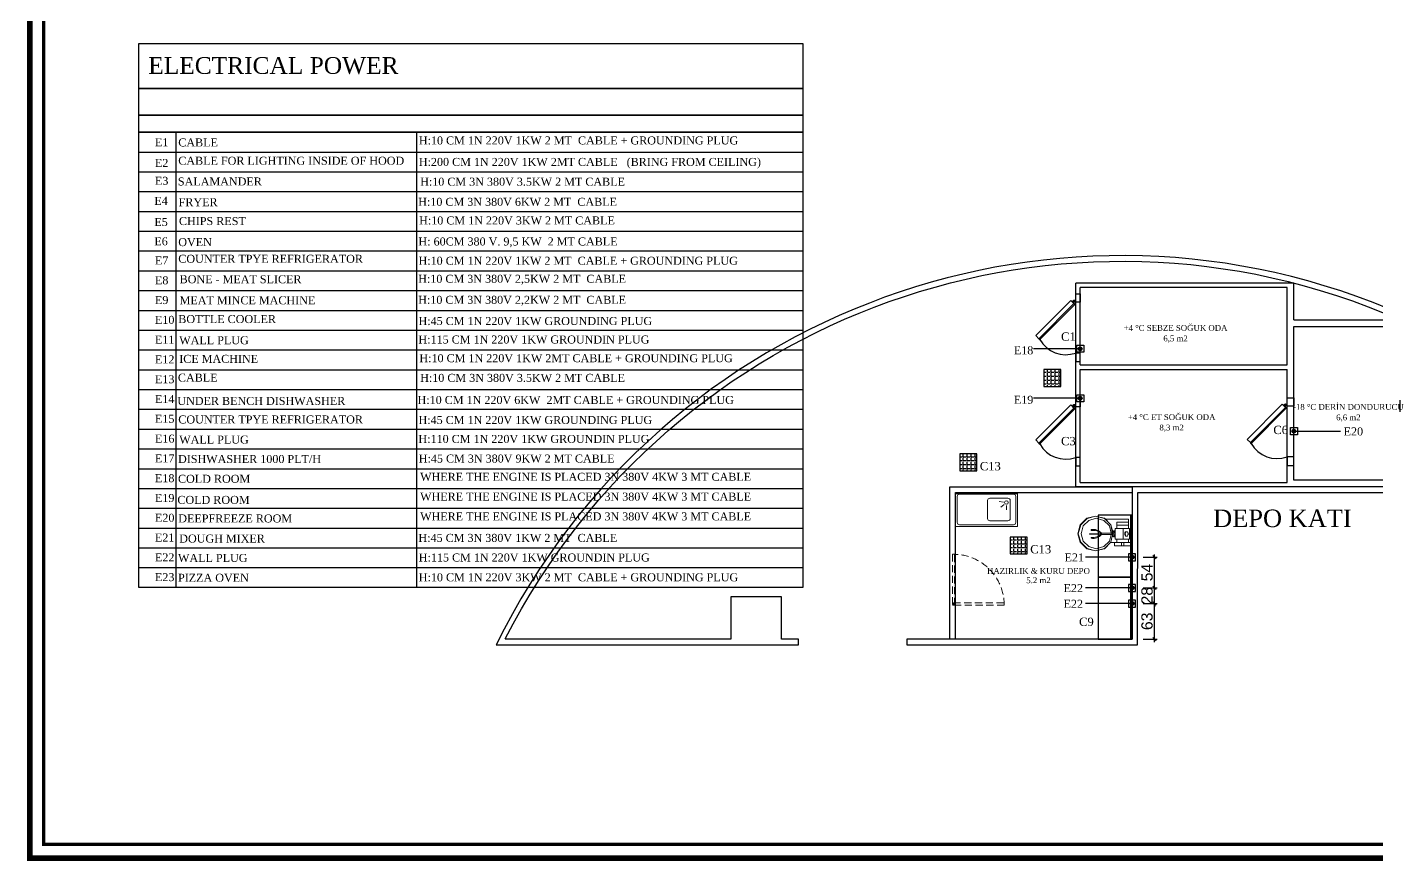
# Model space of a CAD drawing. Header units: millimetres. Extents: x 60271 to 65257, y 2062 to 12046.
# Drawn here: x 60271 to 62666, y 5591 to 7070 of the extents above; entities that cross this region are included whole.
import ezdxf
from ezdxf.enums import TextEntityAlignment as Align

# ---------------------------------------------------------------- set-up
doc = ezdxf.new("R2010")
doc.units = ezdxf.units.MM
doc.linetypes.add('HIDDENX2', pattern=[19.05, 12.7, -6.35])
for name, color, linetype in [('001 Duvar', 7, 'Continuous'), ('p_yazi', 144, 'Continuous'), ('S2000-003 Kapı', 3, 'Continuous'), ('S2000-034 Soğuk Oda', 1, 'Continuous'), ('t_yazi', 144, 'Continuous')]:
    doc.layers.add(name, color=color, linetype=linetype)
for name, color, linetype, lineweight in [('312M_Cerceve', 10, 'Continuous', 60), ('ELK', 1, 'Continuous', 25), ('p_tarama', 251, 'Continuous', 15), ('S2000-002 Çizgi', 7, 'Continuous', 5)]:
    doc.layers.add(name, color=color, linetype=linetype, lineweight=lineweight)
doc.styles.add('olcu', font='arial.ttf')
doc.styles.add('YAZI', font='times.ttf', dxfattribs={"height": 11})
doc.dimstyles.new('olcu50', dxfattribs={"dimtxt": 20, "dimasz": 6, "dimexe": 5, "dimexo": 0, "dimgap": 3, "dimtad": 1, "dimdec": 0, "dimzin": 12, "dimdsep": 46, "dimtxsty": 'olcu', "dimblk": 'OBLIQUE', "dimcen": 0, "dimdle": 5, "dimclrd": 256, "dimclre": 256, "dimclrt": 256, "dimadec": 0, "dimazin": 0, "dimtfac": 1, "dimtdec": 0, "dimtix": 1, "dimtmove": 2, "dimatfit": 2, "dimfxl": 20, "dimfxlon": 1, "dimtolj": 1, "dimtzin": 0, "dimarcsym": 0})

# ---------------------------------------------------------------- blocks, each defined once
blk = doc.blocks.new('A$C65ED232B')
at = {"layer": 'S2000-002 Çizgi', "linetype": 'ByBlock', "flags": 128}
for points in [[(77.3, 42.7), (72.9, 57.8), (58.7, 73), (39.1, 77.4), (19.6, 73), (5.3, 57.8), (0, 38.2), (5.3, 19.6), (19.6, 4.4), (39.1, 0), (20.5, 5.3), (6.2, 19.6), (0.9, 38.2), (6.2, 57.8), (20.5, 72), (39.1, 77.4), (58.7, 72), (72.9, 57.8), (76.4, 41.8)], [(7.1, 38.2), (11.5, 56), (24, 67.6), (40.9, 73), (57.8, 67.6), (70.2, 56)], [(70.2, 21.4), (57.8, 9.8), (40.9, 4.4), (24, 9.8), (11.5, 21.4), (7.1, 38.2), (7.1, 39.1)], [(25.8, 37.4), (32.9, 37.4), (42.7, 37.4), (52.5, 37.4), (42.7, 37.4), (32.9, 37.4), (25.8, 37.4), (25.8, 38.2)], [(76.4, 33.8), (72.9, 19.6), (58.7, 5.3), (39.1, 0), (58.7, 4.4), (72.9, 19.6), (76.4, 32.9)], [(75.5, 39.1), (53.3, 39.1), (52.5, 39.1), (52.5, 38.2), (52.5, 37.4), (52.5, 36.5), (53.3, 36.5), (75.5, 36.5)], [(76.4, 38.2), (77.3, 40.9), (78.2, 43.6), (80.9, 44.5), (79.1, 44.5), (77.3, 43.6), (76.4, 40.9), (75.5, 38.2)], [(75.5, 37.4), (75.5, 38.2), (76.4, 34.7), (77.3, 32), (79.1, 31.1), (80.9, 31.1), (78.2, 32), (77.3, 34.7), (76.4, 38.2), (76.4, 37.4)], [(77.3, 38.2), (77.3, 40), (79.1, 42.7), (80.9, 42.7)], [(80.9, 32.9), (79.1, 32.9), (77.3, 35.6), (77.3, 38.2), (77.3, 37.4)], [(82.7, 31.1), (80.9, 33.8), (80, 38.2), (80.9, 41.8), (82.7, 44.5)], [(80, 38.2), (80, 37.4)], [(81.8, 43.6), (80.9, 44.5)], [(80.9, 31.1), (81.8, 32)], [(82.7, 25.8), (83.5, 25.8), (87.1, 25.8), (91.6, 25.8), (96, 25.8), (100.5, 25.8), (100.5, 49.8), (114.7, 49.8), (100.5, 49.8), (96, 49.8), (91.6, 49.8), (87.1, 49.8), (83.5, 49.8), (82.7, 49.8)], [(100.5, 49.8), (96, 49.8), (91.6, 49.8), (87.1, 49.8), (83.5, 49.8), (82.7, 49.8), (82.7, 25.8), (83.5, 25.8), (87.1, 25.8), (91.6, 25.8), (96, 25.8), (100.5, 25.8)], [(86.3, 57.8), (86.3, 56.9)], [(112, 56.9), (104, 56.9), (94.2, 56.9), (86.3, 56.9)], [(112, 56.9), (104, 56.9), (94.2, 56.9), (86.3, 56.9)], [(108.5, 32.9), (110.2, 32.9), (111.1, 35.6), (112, 38.2), (111.1, 40), (110.2, 42.7), (108.5, 42.7), (106.7, 42.7), (105.8, 42.7), (104, 40), (104, 38.2), (104, 35.6), (105.8, 32.9), (106.7, 32.9)], [(108.5, 42.7), (106.7, 42.7), (105.8, 40), (104.9, 38.2)], [(106.7, 32.9), (105.8, 35.6), (104.9, 38.2), (104.9, 37.4)], [(112, 57.8), (112, 56.9)], [(114.7, 25.8), (114.7, 49.8)], [(80.9, 18.7), (81.8, 18.7), (85.4, 18.7), (90.7, 18.7), (96.9, 18.7), (102.2, 18.7), (108.5, 18.7), (113.8, 18.7), (116.5, 18.7), (117.3, 18.7), (116.5, 18.7), (113.8, 18.7), (108.5, 18.7), (102.2, 18.7)], [(96.9, 11.6), (96.9, 18.7), (90.7, 18.7), (85.4, 18.7), (81.8, 18.7), (80.9, 18.7), (80.9, 11.6), (81.8, 11.6), (85.4, 11.6), (90.7, 11.6), (96.9, 11.6), (102.2, 11.6), (108.5, 11.6), (113.8, 11.6), (116.5, 11.6)], [(80.9, 11.6), (81.8, 11.6), (85.4, 11.6), (90.7, 11.6), (96.9, 11.6), (102.2, 11.6)], [(116.5, 11.6), (113.8, 11.6), (108.5, 11.6), (102.2, 11.6), (102.2, 18.7), (96.9, 18.7)], [(117.3, 11.6), (117.3, 18.7)]]:
    blk.add_lwpolyline(points, dxfattribs=at)
for points in [[(61.3, 70.3), (112, 70.3)], [(86.3, 56.9), (86.3, 64), (112, 64), (112, 56.9), (112, 64), (86.3, 64)], [(112, 70.3), (112, 64)], [(25.8, 38.2), (32.9, 38.2), (42.7, 38.2), (52.5, 38.2), (42.7, 38.2), (32.9, 38.2)], [(73.8, 39.1), (70.2, 56)], [(70.2, 21.4), (73.8, 36.5)], [(86.3, 56.9), (86.3, 57.8)], [(86.3, 49.8), (86.3, 56.9)], [(108.5, 32.9), (106.7, 32.9)], [(112, 56.9), (112, 57.8)], [(112, 56.9), (112, 49.8)], [(80.9, 18.7), (72.9, 18.7)], [(86.3, 18.7), (86.3, 25.8)], [(114.7, 25.8), (100.5, 25.8)], [(112, 25.8), (112, 18.7)], [(117.3, 11.6), (116.5, 11.6)]]:
    blk.add_lwpolyline(points, close=True, dxfattribs=at)
for points in [[(52.5, 39.1), (52.5, 37.8, 0.235134), (29.6, 45.4), (29.3, 47.4, -0.269873)], [(52.5, 36.5), (52.5, 37.8, -0.235134), (29.6, 30.2), (29.3, 28.2, 0.269873)]]:
    blk.add_lwpolyline(points, format="xyb", close=True, dxfattribs=at)
blk = doc.blocks.new('A$C67D50334')
at = {"layer": 'S2000-002 Çizgi'}
for p, q in [((85.3, 42.8), (77.5, 43.9)), ((86.6, 39), (80.5, 33.9)), ((90.5, 37.3), (90.5, 29.4))]:
    blk.add_line(p, q, dxfattribs=at)
for points in [[(110, 58), (0, 58), (0, 60), (110, 60)], [(110, 0), (0, 0), (0, 60), (110, 60)]]:
    blk.add_lwpolyline(points, close=True, dxfattribs=at)
for points in [[(103, 3), (7, 3, -0.414214), (3, 7), (3, 53, -0.414214), (7, 57), (103, 57, -0.414214), (107, 53), (107, 7, -0.414214)], [(93, 10), (61, 10, -0.414214), (57, 14), (57, 46, -0.414214), (61, 50), (93, 50, -0.414214), (97, 46), (97, 14, -0.414214)]]:
    blk.add_lwpolyline(points, format="xyb", close=True, dxfattribs=at)
blk.add_circle((90.3, 42.3), 3.19, dxfattribs=at)
blk = doc.blocks.new('A$C022B2E79')
at = {"layer": 'S2000-003 Kapı', "linetype": 'ByBlock'}
for points in [[(1.8, 69.8, -0.39805), (1.9, 69.8), (5.2, 66.8), (3, 64.6), (0, 67.8, -0.39805), (0, 68)], [(2.9, 69.6, 0.617768), (3.4, 69.9), (3.5, 71), (0.3, 71), (0.4, 69.9, 0.617768), (0.9, 69.6, -0.364026)], [(0.6, 66.6), (0.4, 69.9, 0.617768), (0.9, 69.6, -0.364026), (2.9, 69.6, 0.617768), (3.4, 69.9), (3.3, 66.6, -0.39805), (3.2, 66.5), (0.7, 66.5, -0.39805)], [(68.5, 5.7, 0.491935), (69.9, 7.1), (7.7, 69.3, 0.499706), (6.3, 67.9)]]:
    blk.add_lwpolyline(points, format="xyb", close=True, dxfattribs=at)
blk.add_lwpolyline([(62.9, 0), (68.5, 5.7), (6.3, 67.9), (0.6, 62.2), (62.9, 0)], dxfattribs=at)
blk.add_circle((1.9, 67.9), 1, dxfattribs=at)
blk.add_circle((1.9, 67.9), 1, dxfattribs=at)
blk.add_arc((43.5, 53.5), 53.4, 299.6259, 19.0898, dxfattribs=at)
blk = doc.blocks.new('_OBLIQUE')
at = {"color": 0, "linetype": 'ByBlock'}
blk.add_line((-0.5, -0.5), (0.5, 0.5), dxfattribs=at)
blk = doc.blocks.new('*D66')
at = {"lineweight": -2, "transparency": 16777216}
for p, q in [((62251.7, 6047.3), (62276.7, 6047.3)), ((62271.7, 5979), (62271.7, 6052.3)), ((62251.7, 5984), (62276.7, 5984))]:
    blk.add_line(p, q, dxfattribs=at)
at = {"layer": 'Defpoints', "color": 0, "transparency": 16777216}
for p in [(62238.3, 6047.3), (62271.7, 6047.3), (62231.9, 5984)]:
    blk.add_point(p, dxfattribs=at)
at = {"lineweight": -2, "transparency": 16777216, "xscale": 6, "yscale": 6, "zscale": 6}
for p, rotation in [((62271.7, 6047.3), 90), ((62271.7, 5984), 270)]:
    blk.add_blockref('_OBLIQUE', p, dxfattribs=dict(at, rotation=rotation))
at = {"transparency": 16777216, "insert": (62258.5, 6015.7), "char_height": 20, "attachment_point": 5, "rotation": 90, "style": 'olcu'}
blk.add_mtext('\\A1;63', dxfattribs=at)
blk = doc.blocks.new('*D67')
at = {"lineweight": -2, "transparency": 16777216}
for p, q in [((62251.7, 6075), (62276.7, 6075)), ((62271.7, 6075), (62271.7, 6081)), ((62271.7, 6047.3), (62271.7, 6075)), ((62251.7, 6047.3), (62276.7, 6047.3)), ((62271.7, 6047.3), (62271.7, 6041.3))]:
    blk.add_line(p, q, dxfattribs=at)
at = {"layer": 'Defpoints', "color": 0, "transparency": 16777216}
for p in [(62238.3, 6075), (62271.7, 6075), (62238.3, 6047.3)]:
    blk.add_point(p, dxfattribs=at)
at = {"lineweight": -2, "transparency": 16777216, "xscale": 6, "yscale": 6, "zscale": 6}
for p, rotation in [((62271.7, 6075), 270), ((62271.7, 6047.3), 90)]:
    blk.add_blockref('_OBLIQUE', p, dxfattribs=dict(at, rotation=rotation))
at = {"transparency": 16777216, "insert": (62258.5, 6061.2), "char_height": 20, "attachment_point": 5, "rotation": 90, "style": 'olcu'}
blk.add_mtext('\\A1;28', dxfattribs=at)
blk = doc.blocks.new('*D68')
at = {"lineweight": -2, "transparency": 16777216}
for p, q in [((62271.7, 6070), (62271.7, 6134.4)), ((62251.7, 6129.4), (62276.7, 6129.4)), ((62251.7, 6075), (62276.7, 6075))]:
    blk.add_line(p, q, dxfattribs=at)
at = {"layer": 'Defpoints', "color": 0, "transparency": 16777216}
for p in [(62238.3, 6129.4), (62271.7, 6129.4), (62238.3, 6075)]:
    blk.add_point(p, dxfattribs=at)
at = {"lineweight": -2, "transparency": 16777216, "xscale": 6, "yscale": 6, "zscale": 6}
for p, rotation in [((62271.7, 6129.4), 90), ((62271.7, 6075), 270)]:
    blk.add_blockref('_OBLIQUE', p, dxfattribs=dict(at, rotation=rotation))
at = {"transparency": 16777216, "insert": (62258.5, 6102.2), "char_height": 20, "attachment_point": 5, "rotation": 90, "style": 'olcu'}
blk.add_mtext('\\A1;54', dxfattribs=at)

msp = doc.modelspace()

# ---------------------------------------------------------------- hatches: boundary and pattern name
h = msp.add_hatch()
h.set_pattern_fill('ANGLE', color=256)
h.set_pattern_definition([(0, (-4729.9164, -3461.042), (0, 6.985), [5.08, -1.905]), (90, (-4729.9164, -3461.042), (-6.985, 4e-16), [5.08, -1.905])])
h.paths.add_polyline_path([(62105.4, 6462.4), (62075.4, 6462.4), (62075.4, 6432.4), (62105.4, 6432.4)])
h = msp.add_hatch()
h.set_pattern_fill('ANGLE', color=256)
h.set_pattern_definition([(0, (-4878.9814, -3611.0214), (0, 6.985), [5.08, -1.905]), (90, (-4878.9814, -3611.0214), (-6.985, 4e-16), [5.08, -1.905])])
h.paths.add_polyline_path([(61956.3, 6312.5), (61926.3, 6312.5), (61926.3, 6282.5), (61956.3, 6282.5)])
h = msp.add_hatch()
h.set_pattern_fill('ANGLE', color=256)
h.set_pattern_definition([(0, (-4789.52, -3758.297), (0, 6.985), [5.08, -1.905]), (90, (-4789.52, -3758.297), (-6.985, 4e-16), [5.08, -1.905])])
h.paths.add_polyline_path([(62045.8, 6165.2), (62015.8, 6165.2), (62015.8, 6135.2), (62045.8, 6135.2)])
at = {"layer": 'ELK', "linetype": 'Continuous'}
for points in [[(62140, 6502.3, -1), (62140, 6495.7, -1)], [(62140, 6414.6, -1), (62140, 6407.9, -1)], [(62519, 6349.6, -1), (62519, 6356.3, -1)], [(62232, 6126.1, 1), (62232, 6132.8, 1)], [(62232, 6071.7, 1), (62232, 6078.4, 1)], [(62232, 6043.9, 1), (62232, 6050.6, 1)]]:
    msp.add_hatch(color=1, dxfattribs=at).paths.add_polyline_path(points)

# ---------------------------------------------------------------- linework, layer by layer
for p, q in [((61908.7, 5984.1), (61908.7, 6254.1)), ((61908.7, 6254.1), (62232.1, 6254.1)), ((61918.7, 5984.1), (61918.7, 6244.1)), ((61918.7, 6244.1), (62232.1, 6244.1))]:
    msp.add_line(p, q)
msp.add_lwpolyline([(61120, 5984.5, -0.397217), (62707.1, 6550.6), (62707, 6254), (62232.1, 6254.1), (62231.9, 5984), (61832.1, 5984.1), (61832.1, 5974.2), (62241.8, 5974.1), (62242, 6244.2), (62717, 6244.1), (62717, 6557.1, 0.40263), (61103.7, 5974.1), (61530, 5974.1), (61530, 5974.1), (61640.2, 5974.2), (61640.2, 5974.2), (61640.2, 5974.2), (61640.2, 5984.1), (61609.9, 5984.1), (61610.1, 6059.2), (61520.1, 6059.1), (61520.1, 5984), (61119.9, 5984)], format="xyb")
for points in [[(62075.4, 6432.4), (62105.4, 6432.4), (62105.4, 6462.4), (62075.4, 6462.4)], [(61926.3, 6282.5), (61956.3, 6282.5), (61956.3, 6312.5), (61926.3, 6312.5)], [(62231.9, 6094), (62231.9, 6204), (62171.9, 6204), (62171.9, 6094)], [(62229.9, 6094), (62229.9, 6204), (62231.9, 6204), (62231.9, 6094)], [(62015.8, 6135.2), (62045.8, 6135.2), (62045.8, 6165.2), (62015.8, 6165.2)], [(62231.9, 5984), (62231.9, 6094), (62171.9, 6094), (62171.9, 5984)], [(62229.9, 5984), (62229.9, 6094), (62231.9, 6094), (62231.9, 5984)]]:
    msp.add_lwpolyline(points, close=True)
at = {"layer": '312M_Cerceve'}
for points, const_width in [([(63897.2, 8485.7), (60276.5, 8485.7), (60276.5, 5595.7), (63897.2, 5595.7)], 10.2), ([(63872.5, 8461.1), (60301.2, 8461.1), (60301.2, 5620.4), (63872.5, 5620.4)], 5.81)]:
    msp.add_lwpolyline(points, close=True, dxfattribs=dict(at, const_width=const_width))
at = {"layer": 'ELK', "color": 1, "linetype": 'Continuous'}
for points in [[(62133.7, 6492.8), (62133.7, 6505.3), (62146.2, 6505.3), (62146.2, 6492.8)], [(62133.7, 6405), (62133.7, 6417.5), (62146.2, 6417.5), (62146.2, 6405)], [(62525.3, 6359.2), (62525.3, 6346.7), (62512.8, 6346.7), (62512.8, 6359.2)], [(62225.8, 6135.7), (62225.8, 6123.2), (62238.3, 6123.2), (62238.3, 6135.7)], [(62225.8, 6081.3), (62225.8, 6068.8), (62238.3, 6068.8), (62238.3, 6081.3)], [(62225.8, 6053.5), (62225.8, 6041), (62238.3, 6041), (62238.3, 6053.5)]]:
    msp.add_lwpolyline(points, close=True, dxfattribs=at)
for centre in [(62140, 6499), (62140, 6411.2), (62519, 6353), (62232, 6129.4), (62232, 6129.4), (62232, 6075), (62232, 6047.3)]:
    msp.add_circle(centre, 3.34, dxfattribs=at)
at = {"layer": 'p_tarama', "linetype": 'HIDDENX2'}
for points in [[(61913.1, 6134.6), (61913.1, 6044.6), (61917.1, 6044.6), (61917.1, 6134.6)], [(61915.1, 6048.6), (62005.1, 6048.6), (62005.1, 6044.6), (61915.1, 6044.6)]]:
    msp.add_lwpolyline(points, close=True, dxfattribs=at)
msp.add_arc((61915.1, 6044.6), 90, 360, 90, dxfattribs=at)
at = {"layer": 'S2000-034 Soğuk Oda'}
for p, q in [((62132, 6254.2), (62132, 6615.5)), ((62519, 6615.5), (62132, 6615.5)), ((62519, 6550.6), (62519, 6615.5)), ((62140, 6470.4), (62140, 6607.5)), ((62507, 6607.5), (62140, 6607.5)), ((62507, 6470.4), (62507, 6607.5)), ((62519, 6550.6), (62707.1, 6550.6)), ((62519, 6266), (62519, 6538.6)), ((62519, 6538.6), (62695.1, 6538.6)), ((62140, 6470.4), (62507, 6470.4)), ((62140, 6262.1), (62140, 6462.4)), ((62140, 6462.4), (62507, 6462.4)), ((62507, 6262.1), (62507, 6462.4)), ((62707, 6254), (62132, 6254.2)), ((62140, 6262.1), (62507, 6262.1)), ((62695, 6266), (62519, 6266))]:
    msp.add_line(p, q, dxfattribs=at)
for points in [[(62140, 6596.5), (62140, 6581.5), (62132, 6581.5), (62132, 6596.5)], [(62140, 6476.5), (62140, 6491.5), (62132, 6491.5), (62132, 6476.5)], [(62140, 6411.2), (62140, 6396.2), (62132, 6396.2), (62132, 6411.2)], [(62519, 6412.2), (62519, 6397.2), (62507, 6397.2), (62507, 6412.2)], [(62140, 6291.2), (62140, 6306.2), (62132, 6306.2), (62132, 6291.2)], [(62519, 6292.2), (62519, 6307.2), (62507, 6307.2), (62507, 6292.2)]]:
    msp.add_lwpolyline(points, close=True, dxfattribs=at)
at = {"layer": 't_yazi'}
for p, q in [((60469.8, 6883.1), (61648.1, 6883.1)), ((60469.8, 6848), (61648.1, 6848)), ((60469.8, 6812.9), (61648.1, 6812.9)), ((60469.8, 6777.8), (61648.1, 6777.8)), ((60469.8, 6742.7), (61648.1, 6742.7)), ((60469.8, 6707.6), (61648.1, 6707.6)), ((60469.8, 6672.5), (61648.1, 6672.5)), ((60469.8, 6637.4), (61648.1, 6637.4)), ((60469.8, 6602.3), (61648.1, 6602.3)), ((60469.8, 6567.2), (61648.1, 6567.2)), ((60469.8, 6532.1), (61648.1, 6532.1)), ((60469.8, 6497), (61648.1, 6497)), ((60469.8, 6461.9), (61648.1, 6461.9)), ((60469.8, 6426.8), (61648.1, 6426.8)), ((60469.8, 6391.7), (61648.1, 6391.7)), ((60469.8, 6356.6), (61648.1, 6356.6)), ((60469.8, 6321.5), (61648.1, 6321.5)), ((60469.8, 6286.4), (61648.1, 6286.4)), ((60469.8, 6251.3), (61648.1, 6251.3)), ((60469.8, 6216.2), (61648.1, 6216.2)), ((60469.8, 6181.1), (61648.1, 6181.1)), ((60469.8, 6146), (61648.1, 6146)), ((60469.8, 6110.9), (61648.1, 6110.9))]:
    msp.add_line(p, q, dxfattribs=at)
at = {"layer": 't_yazi', "color": 1}
for p, q in [((62140, 6499), (62057.1, 6499)), ((62140, 6411.2), (62057.1, 6411.2)), ((62519, 6353), (62601.9, 6353)), ((62232, 6129.4), (62149.1, 6129.4)), ((62232, 6075), (62149.1, 6075)), ((62232, 6047.3), (62149.1, 6047.3))]:
    msp.add_line(p, q, dxfattribs=at)
at = {"layer": 't_yazi'}
for points in [[(60469.8, 7040.7), (61648.1, 7040.7), (61648.1, 6960.4), (60469.8, 6960.4)], [(60469.8, 6960.4), (61648.1, 6960.4), (61648.1, 6913.4), (60469.8, 6913.4)], [(60469.8, 6913.4), (61648.1, 6913.4), (61648.1, 6883.1), (60469.8, 6883.1)]]:
    msp.add_lwpolyline(points, close=True, dxfattribs=at)
for points in [[(61601.7, 6913.4), (60962.3, 6913.4)], [(61648.1, 6883.1), (61648.1, 6075.8), (60469.8, 6075.8), (60469.8, 6883.1)], [(60536.2, 6075.8), (60536.2, 6883.1)], [(60962.3, 6883.1), (60962.3, 6075.8)]]:
    msp.add_lwpolyline(points, dxfattribs=at)

# ---------------------------------------------------------------- block references
msp.add_blockref('A$C67D50334', (61918.7, 6184.1))
at = {"layer": '001 Duvar'}
for p, rotation in [((62061, 6585.5), 269.9999999999933), ((62061, 6400.2), 269.9999999999933), ((62436.1, 6401.2), 269.9999999999887)]:
    msp.add_blockref('A$C022B2E79', p, dxfattribs=dict(at, rotation=rotation))
at = {"layer": 'S2000-002 Çizgi', "xscale": 0.7999999999999998, "yscale": 0.7999999999999998, "zscale": 0.7999999999999998}
msp.add_blockref('A$C65ED232B', (62135.8, 6140.5), dxfattribs=at)

# ---------------------------------------------------------------- texts
at = {"style": 'YAZI'}
msp.add_text('DEPO KATI', height=31, dxfattribs=at).set_placement((62498.7, 6182.9), align=Align.CENTER)
at = {"layer": 'p_yazi', "color": 7, "style": 'YAZI'}
for s, height, p in [('FRYER', 14.2, (60540.4, 6751.9)), ('H:10 CM 3N 380V 6KW 2 MT  CABLE', 14.196, (60965.5, 6752.6)), ('CHIPS REST', 14.2, (60541, 6718.5)), ('H:10 CM 1N 220V 3KW 2 MT CABLE', 14.196, (60967.1, 6719.6)), ('BONE - MEAT SLICER', 14.196, (60542.2, 6615.3)), ('H:10 CM 3N 380V 2,5KW 2 MT  CABLE', 14.196, (60965.5, 6616.1)), ('MEAT MINCE MACHINE', 14.196, (60542.2, 6578)), ('H:10 CM 3N 380V 2,2KW 2 MT  CABLE', 14.196, (60965.5, 6578.8)), ('DISHWASHER 1000 PLT/H', 14.196, (60539.3, 6296.5)), ('H:45 CM 3N 380V 9KW 2 MT CABLE', 14.196, (60966.5, 6297.3)), ('COLD ROOM', 14.2, (60539.3, 6261.4)), ('WALL PLUG', 14.2, (60539.3, 6121)), ('H:115 CM 1N 220V 1KW GROUNDIN PLUG', 14.196, (60966.5, 6121.8)), ('PIZZA OVEN', 14.2, (60539.3, 6085.9)), ('H:10 CM 1N 220V 3KW 2 MT  CABLE + GROUNDING PLUG', 14.196, (60966.5, 6086.7))]:
    msp.add_text(s, height=height, dxfattribs=at).set_placement(p)
at = {"layer": 't_yazi', "style": 'YAZI'}
msp.add_text('ELECTRICAL POWER', height=29.812, dxfattribs=at).set_placement((60486.5, 6986.6))
at = {"layer": 't_yazi', "color": 7, "style": 'YAZI'}
for s, height, p in [('H:10 CM 1N 220V 1KW 2 MT  CABLE + GROUNDING PLUG ', 14.196, (60966.6, 6861.5)), ('CABLE', 14.2, (60539.8, 6857.9)), ('CABLE FOR LIGHTING INSIDE OF HOOD', 14.196, (60539.8, 6825.5)), ('H:200 CM 1N 220V 1KW 2MT CABLE   (BRING FROM CEILING)', 14.196, (60966.6, 6823.4)), ('SALAMANDER', 14.2, (60539.1, 6788.7)), ('H:10 CM 3N 380V 3.5KW 2 MT CABLE', 14.196, (60968.9, 6788.3)), ('OVEN', 14.2, (60539.8, 6681.2)), ('H: 60CM 380 V. 9,5 KW  2 MT CABLE ', 14.196, (60965.9, 6682.3)), ('COUNTER TPYE REFRIGERATOR ', 14.196, (60539.8, 6651.6)), ('H:10 CM 1N 220V 1KW 2 MT  CABLE + GROUNDING PLUG', 14.196, (60966, 6648.1)), ('BOTTLE COOLER', 14.196, (60539.8, 6544.7)), ('H:45 CM 1N 220V 1KW GROUNDING PLUG', 14.196, (60966, 6541.2)), ('WALL PLUG', 14.2, (60541.5, 6507.1)), ('H:115 CM 1N 220V 1KW GROUNDIN PLUG', 14.196, (60965.9, 6508.4)), ('ICE MACHINE', 14.196, (60541.5, 6474.1)), ('H:10 CM 1N 220V 1KW 2MT CABLE + GROUNDING PLUG', 14.196, (60967.6, 6475.3)), ('CABLE', 14.2, (60539.1, 6440.8)), ('H:10 CM 3N 380V 3.5KW 2 MT CABLE', 14.196, (60968.9, 6440.4)), ('UNDER BENCH DISHWASHER ', 14.196, (60538.2, 6399.5)), ('H:10 CM 1N 220V 6KW  2MT CABLE + GROUNDING PLUG', 14.196, (60964.3, 6401.2)), ('COUNTER TPYE REFRIGERATOR ', 14.196, (60539.8, 6366.6)), ('H:45 CM 1N 220V 1KW GROUNDING PLUG', 14.196, (60966, 6365.7)), ('WALL PLUG', 14.2, (60541.5, 6330.9)), ('H:110 CM 1N 220V 1KW GROUNDIN PLUG', 14.196, (60965.9, 6332.1)), ('WHERE THE ENGINE IS PLACED 3N 380V 4KW 3 MT CABLE', 14.196, (60968.9, 6264.9)), ('COLD ROOM', 14.2, (60538.2, 6224)), ('WHERE THE ENGINE IS PLACED 3N 380V 4KW 3 MT CABLE', 14.196, (60968.9, 6229.8)), ('DEEPFREEZE ROOM', 14.196, (60539.8, 6191.1)), ('WHERE THE ENGINE IS PLACED 3N 380V 4KW 3 MT CABLE', 14.196, (60968.9, 6194.7)), ('DOUGH MIXER', 14.196, (60541.5, 6155.4)), ('H:45 CM 3N 380V 1KW 2 MT  CABLE', 14.196, (60965.9, 6156.6))]:
    msp.add_text(s, height=height, dxfattribs=at).set_placement(p)
at = {"layer": 't_yazi', "color": 1, "style": 'YAZI'}
for s, height, p in [('E1', 14.2, (60498.4, 6858.3)), ('E2', 14.2, (60498.4, 6821.6)), ('E3', 14.2, (60498.4, 6789.9)), ('E4', 14.2, (60497.3, 6754.3)), ('E5', 14.2, (60497.3, 6716.8)), ('E6', 14.2, (60497.3, 6682.6)), ('E7', 14.2, (60498.4, 6648.6)), ('E8', 14.2, (60498.4, 6613.5)), ('E9', 14.2, (60498.4, 6578.4)), ('E10', 14.2, (60498.4, 6543.3)), ('E11', 14.2, (60498.4, 6508.2)), ('C1', 14.76, (62105.9, 6513.3)), ('E18', 14.2, (62022.2, 6489.3)), ('E12', 14.2, (60498.4, 6473.1)), ('E13', 14.2, (60498.4, 6438)), ('E14', 14.2, (60498.4, 6402.9)), ('E19', 14.2, (62022.2, 6401.5)), ('E15', 14.2, (60498.4, 6367.8)), ('E16', 14.2, (60498.4, 6332.7)), ('C6', 14.76, (62482.6, 6347.8)), ('E20', 14.2, (62607.3, 6345.4)), ('C3', 14.76, (62105.9, 6328)), ('E17', 14.2, (60498.4, 6297.6)), ('E18', 14.2, (60498.4, 6262.5)), ('C13', 14.76, (61961.9, 6283.5)), ('E19', 14.2, (60498.4, 6227.4)), ('E20', 14.2, (60498.4, 6192.3)), ('E21', 14.2, (60498.4, 6157.2)), ('E22', 14.2, (60498.4, 6122.1)), ('C13', 14.76, (62051.3, 6136.2)), ('E21', 14.2, (62112.1, 6121.9)), ('E23', 14.2, (60498.4, 6087)), ('E22', 14.2, (62110.4, 6067.5)), ('E22', 14.2, (62110.4, 6039.7)), ('C9', 14.76, (62137.9, 6007.5))]:
    msp.add_text(s, height=height, dxfattribs=at).set_placement(p)
for s, height, p in [('+4 %%DC SEBZE SOĞUK ODA', 10.335, (62309.1, 6530.9)), ('6,5 m2', 10.33, (62309.1, 6512.4)), ('-18 %%DC DERİN DONDURUCU', 10.335, (62615.7, 6390.8)), ('+4 %%DC ET SOĞUK ODA', 10.335, (62302.1, 6372.7)), ('6,6 m2', 10.33, (62615.7, 6372.2)), ('8,3 m2', 10.33, (62302.1, 6354.2)), ('HAZIRLIK & KURU DEPO', 10.335, (62065.9, 6099.8)), ('5.2 m2', 10.33, (62065.9, 6083.4))]:
    msp.add_text(s, height=height, dxfattribs=at).set_placement(p, align=Align.CENTER)

# ---------------------------------------------------------------- dimensions: what is measured, and where the dimension line sits
for base, p1, p2, picture, middle in [((62271.7, 6129.4), (62238.3, 6075), (62238.3, 6129.4), '*D68', (62258.5, 6102.2)), ((62271.7, 6075), (62238.3, 6047.3), (62238.3, 6075), '*D67', (62258.5, 6061.2)), ((62271.7, 6047.3), (62231.9, 5984), (62238.3, 6047.3), '*D66', (62258.5, 6015.7))]:
    dim = msp.add_linear_dim(base=base, p1=p1, p2=p2, angle=90, dimstyle='olcu50')
    dim.commit()
    dim.dimension.update_dxf_attribs({"geometry": picture, "text_midpoint": middle})

doc.saveas('drawing.dxf')
